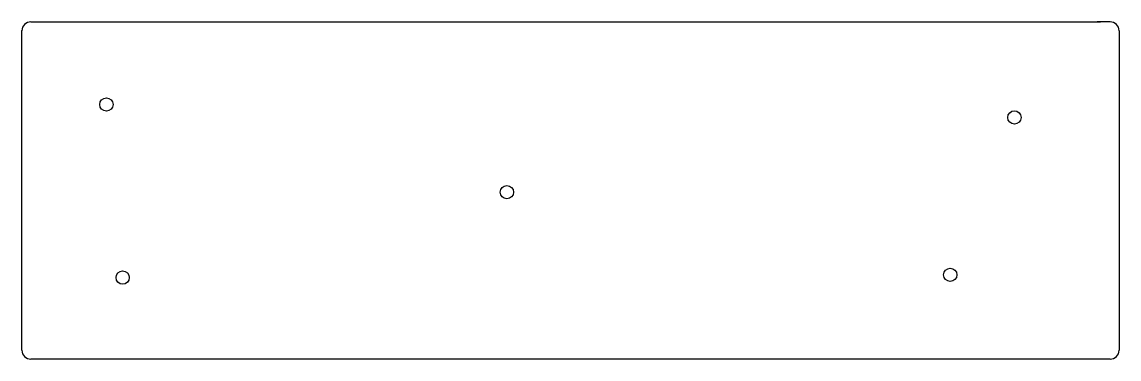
# Model space of a CAD drawing. Header units: millimetres. Extents: x 10 to 257, y -48 to 29.
import ezdxf

# ---------------------------------------------------------------- set-up
doc = ezdxf.new("R2010")
doc.units = ezdxf.units.MM
doc.layers.get('0').update_dxf_attribs({"linetype": 'CONTINUOUS'})

msp = doc.modelspace()

# ---------------------------------------------------------------- linework, layer by layer
for p, q in [((11.5, 28.57), (242.99, 28.57)), ((242.99, 28.57), (252.99, 28.57)), ((255.18, 28.57), (252.22, 28.57)), ((9.53, -45.6), (9.53, 26.6)), ((257.18, 26.57), (257.18, -45.62)), ((255.18, -47.62), (11.5, -47.62))]:
    msp.add_line(p, q)
for centre in [(28.58, 9.91), (233.55, 6.99), (119, -9.91), (219.08, -28.58), (32.26, -29.21)]:
    msp.add_circle(centre, 1.5)
for centre, start, end in [((11.53, 26.57), 90, 180), ((255.18, 26.57), 0, 90), ((11.53, -45.62), 180, 270), ((255.18, -45.62), -90, 0)]:
    msp.add_arc(centre, 2, start, end)

doc.saveas('drawing.dxf')
